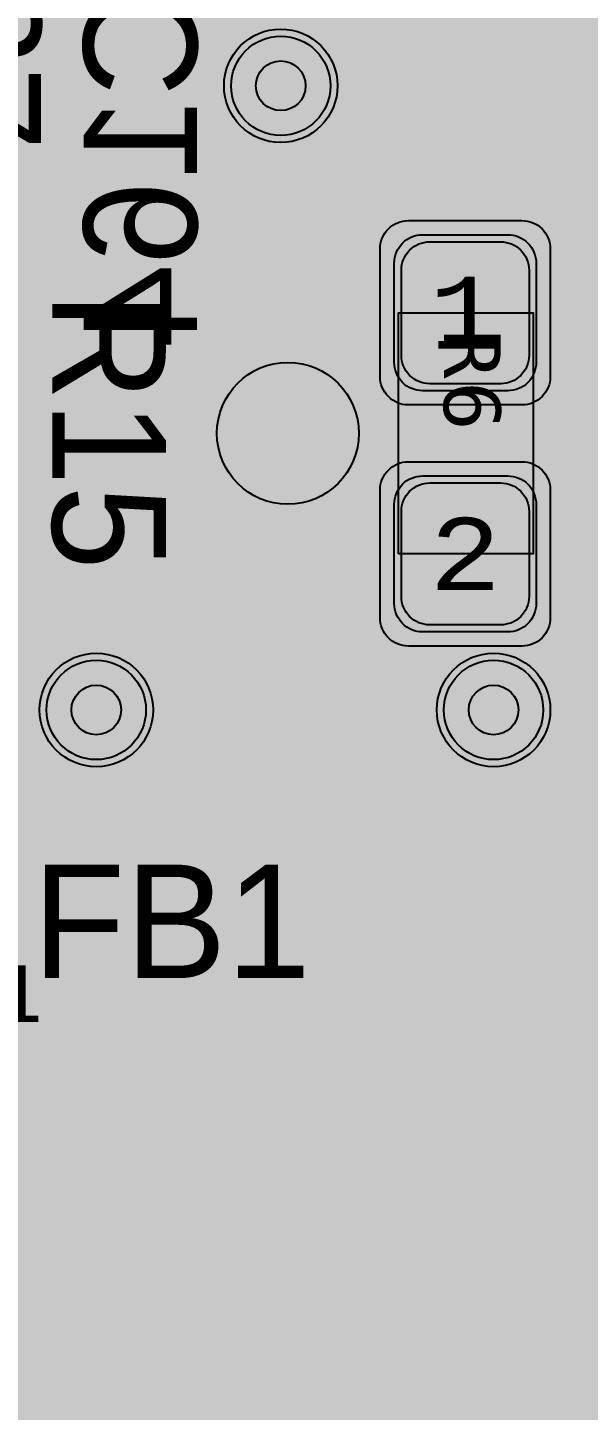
# Model space of a CAD drawing. Extents: x -28 to 199, y -61 to 255.
# Drawn here: x 120.42 to 124.37, y 212.86 to 222.61 of the extents above; entities that cross this region are included whole.
import ezdxf
from ezdxf.enums import TextEntityAlignment as Align

# ---------------------------------------------------------------- set-up
doc = ezdxf.new("R2010")
doc.units = 0
doc.header["$MEASUREMENT"] = 0
for name, color, linetype in [('ASSEMBLY_OUTLINES_TOP', 102, 'CONTINUOUS'), ('ASSEMBLY_PART_NUMBERS_BTM', 191, 'CONTINUOUS'), ('ASSEMBLY_PART_NUMBERS_TOP', 102, 'CONTINUOUS'), ('ASSEMBLY_REF_DES_TOP', 102, 'CONTINUOUS'), ('DRILL_DRAWING', 21, 'CONTINUOUS'), ('GENERATED_SILKSCREEN_BTM', 255, 'CONTINUOUS'), ('GENERATED_SILKSCREEN_TOP', 140, 'CONTINUOUS'), ('MOUNTING_HOLES_LAYER_2', 42, 'CONTINUOUS'), ('MOUNTING_HOLES_LAYER_3', 42, 'CONTINUOUS'), ('MOUNTING_HOLES_LAYER_BOT21', 42, 'CONTINUOUS'), ('MOUNTING_HOLES_LAYER_TOP', 42, 'CONTINUOUS'), ('PART_PADS_SMD_TOP', 150, 'CONTINUOUS'), ('PIN_NUMBERS_BTM', 8, 'CONTINUOUS'), ('PIN_NUMBERS_TOP', 8, 'CONTINUOUS'), ('PLACEMENT_OUTLINES_TOP', 130, 'CONTINUOUS'), ('PLANE_DATA_LAYER_TOP', 150, 'CONTINUOUS'), ('PLANE_SHAPES_LAYER_2', 230, 'CONTINUOUS'), ('PLANE_SHAPES_LAYER_3', 81, 'CONTINUOUS'), ('PLANE_SHAPES_LAYER_TOP', 150, 'CONTINUOUS'), ('SILKSCREEN_OUTLINES_TOP', 150, 'CONTINUOUS'), ('SILKSCREEN_REF_DES_BTM', 211, 'CONTINUOUS'), ('SILKSCREEN_REF_DES_TOP', 150, 'CONTINUOUS'), ('SOLDERMASK_PADS_TOP', 180, 'CONTINUOUS'), ('SOLDERPASTE_PADS_TOP', 180, 'CONTINUOUS'), ('TRACES_LAYER_2', 230, 'CONTINUOUS'), ('TRACES_LAYER_3', 81, 'CONTINUOUS'), ('TRACES_LAYER_BOTTOM', 10, 'CONTINUOUS'), ('TRACES_LAYER_TOP', 150, 'CONTINUOUS'), ('VIA_HOLES_LAYER_2', 30, 'CONTINUOUS'), ('VIA_HOLES_LAYER_3', 30, 'CONTINUOUS'), ('VIA_HOLES_LAYER_BOTTOM', 30, 'CONTINUOUS'), ('VIA_HOLES_LAYER_TOP', 30, 'CONTINUOUS'), ('VIA_PADS_LAYER_2', 230, 'CONTINUOUS'), ('VIA_PADS_LAYER_3', 81, 'CONTINUOUS'), ('VIA_PADS_LAYER_BOTTOM', 10, 'CONTINUOUS'), ('VIA_PADS_LAYER_TOP', 150, 'CONTINUOUS')]:
    doc.layers.add(name, color=color, linetype=linetype)
doc.styles.add('COURIER_NEW', font='COUR.TTF')
doc.styles.add('VERDANA', font='verdana.TTF')
doc.styles.add('VERIBEST_GERBER_0', font='txt')

msp = doc.modelspace()

# ---------------------------------------------------------------- hatches: boundary and pattern name
at = {"layer": 'MOUNTING_HOLES_LAYER_2'}
h = msp.add_hatch(color=256, dxfattribs=at)
edge = h.paths.add_edge_path()
edge.add_arc((122.25, 219.75), 0.5, 0, 360)
at = {"layer": 'MOUNTING_HOLES_LAYER_3'}
h = msp.add_hatch(color=256, dxfattribs=at)
edge = h.paths.add_edge_path()
edge.add_arc((122.25, 219.75), 0.5, 0, 360)
at = {"layer": 'MOUNTING_HOLES_LAYER_BOT21'}
h = msp.add_hatch(color=256, dxfattribs=at)
edge = h.paths.add_edge_path()
edge.add_arc((122.25, 219.75), 0.5, 0, 360)
at = {"layer": 'MOUNTING_HOLES_LAYER_TOP'}
h = msp.add_hatch(color=256, dxfattribs=at)
edge = h.paths.add_edge_path()
edge.add_arc((122.25, 219.75), 0.5, 0, 360)
at = {"layer": 'PLANE_DATA_LAYER_TOP'}
h = msp.add_hatch(color=256, dxfattribs=at)
h.paths.add_polyline_path([(142.5, 212.741748, -0.2613500258174826), (142.463516, 212.676717, 0.059353743273157), (142.370565, 212.603554), (142.085259, 212.318247, 0.1989122151386141), (141.938812, 211.964694), (141.938812, 211.188188, 0.1989122151386141), (142.085259, 210.834635), (142.177682, 210.742212, -0.1989099556852985), (142.2, 210.688331), (142.2, 210.653893, -0.1385740107174842), (142.188731, 210.614013, 0.1385725087961739), (142.1, 210.3, 0.295700821202571), (142.454925, 209.752334, -0.2956984262160577), (142.5, 209.682781), (142.5, 209.5762, -0.414213562373095), (142.4238, 209.5), (142.012507, 209.5, -0.1989133663344686), (141.958625, 209.522318), (135.698189, 215.782754, 0.1989122151386141), (135.344636, 215.929201), (122.5762, 215.929201, -0.414213562373095), (122.5, 216.005401), (122.5, 217.1738, -0.414213562373095), (122.5762, 217.25), (123.444814, 217.25, -0.097046089290353), (123.473571, 217.244366, 0.1959346537837349), (123.926429, 217.244366, -0.0970460892903059), (123.955186, 217.25), (125.744814, 217.25, -0.0970460892903059), (125.773571, 217.244366, 0.1959346537837349), (126.226429, 217.244366, -0.0970460892903059), (126.255186, 217.25), (131.499992, 217.25, 0.414213562373095), (131.5, 217.250008), (131.5, 226.4238, -0.414213562373095), (131.5762, 226.5), (132.6738, 226.5, -0.414213562373095), (132.75, 226.4238), (132.75, 222.000008, 0.414213562373095), (132.750008, 222), (135.499992, 222, 0.414213562373095), (135.5, 222.000008), (135.5, 223.447913, -0.7613480370801184), (135.641609, 223.487003, 0.7613574031703987), (137.5, 223.999999), (137.5, 224.000001, 0.7613574031703987), (135.641609, 224.512997, -0.7613480370801184), (135.5, 224.552087), (135.5, 226.4238, -0.414213562373095), (135.5762, 226.5), (142.4238, 226.5, -0.414213562373095), (142.5, 226.4238)], flags=0)
h.paths.add_polyline_path([(133.75, 220, -0.9999999999999999), (135.75, 220, -0.9999999999999999)], flags=0)
h.paths.add_polyline_path([(137, 220, -0.9999999999999999), (139, 220, -0.9999999999999999)], flags=0)
h.paths.add_polyline_path([(138.04, 224, -0.9999999999999999), (140.04, 224, -0.9999999999999999)], flags=0)
h.paths.add_polyline_path([(140.25, 220, -0.9999999999999999), (142.25, 220, -0.9999999999999999)], flags=0)
h = msp.add_hatch(color=256, dxfattribs=at)
h.paths.add_polyline_path([(147.65, 177.0762, -0.414213562373095), (147.5738, 177), (143.2512, 177, -0.414213562373095), (143.175, 177.0762), (143.175, 178.571235, -0.5294083863815822), (143.279237, 178.64209, 1.471138520354227), (143.279237, 179.75791, -0.5294083863815822), (143.175, 179.828765), (143.175, 194.621736, 0.1989122151386246), (143.028553, 194.975289), (140.900289, 197.103553, 0.1856496253805617), (140.572304, 197.249346, -0.3993098717828043), (140.5, 197.325446), (140.5, 198.249992, 0.414213562373095), (140.499992, 198.25), (137.250008, 198.25, 0.414213562373095), (137.25, 198.249992), (137.25, 170.5762, -0.414213562373095), (137.1738, 170.5), (136.802165, 170.5, -0.1989133663345374), (136.748283, 170.522318), (136.505979, 170.764623, 0.0047517287096486), (136.499196, 170.771279, -0.4943812340340443), (136.512957, 170.891585, 0.2639266531085417), (137, 171.749999), (137, 171.75, 1.4984641366970854), (135.294516, 171.041274, -0.1995057053332902), (135.316958, 170.987269, -0.414213562373095), (135.240758, 170.911069), (134.535951, 170.911069, -0.414213562373095), (134.459751, 170.987269), (134.459751, 170.987273, -0.0097535211032776), (134.459809, 170.990246, 0.0097597985113486), (134.46, 171.000003), (134.46, 172.5, 0.414213562373095), (134.21, 172.75), (132.71, 172.75, 0.414213562373095), (132.46, 172.5), (132.46, 171.000003, 0.0097597985113486), (132.460191, 170.990246, -0.0097535211032776), (132.460249, 170.987273), (132.460249, 170.987269, -0.414213562373095), (132.384049, 170.911069), (131.5762, 170.911069, -0.414213562373095), (131.5, 170.987269), (131.5, 208.749992, 0.414213562373095), (131.499992, 208.75), (122.5762, 208.75, -0.414213562373095), (122.5, 208.8262), (122.5, 214.853001, -0.414213562373095), (122.5762, 214.929201), (135.105966, 214.929201, -0.1989133663345372), (135.159848, 214.906883), (141.420284, 208.646447, 0.1989122151385994), (141.773837, 208.5), (142.4238, 208.5, -0.414213562373095), (142.5, 208.4238), (142.5, 204.000008, 0.414213562373095), (142.500008, 204), (143.3238, 204, -0.414213562373095), (143.4, 203.9238), (143.4, 199.518759, 0.1989122151386036), (143.546447, 199.165206), (147.627682, 195.083971, -0.198909955685367), (147.65, 195.03009)], flags=0)
h.paths.add_polyline_path([(134.21, 177, 0.414213562373095), (134.46, 177.25), (134.46, 178.75, 0.414213562373095), (134.21, 179), (132.71, 179, 0.414213562373095), (132.46, 178.75), (132.46, 177.25, 0.414213562373095), (132.71, 177)], flags=0)
h.paths.add_polyline_path([(134.21, 183.25, 0.414213562373095), (134.46, 183.5), (134.46, 185, 0.414213562373095), (134.21, 185.25), (132.71, 185.25, 0.414213562373095), (132.46, 185), (132.46, 183.5, 0.414213562373095), (132.71, 183.25)], flags=0)
h.paths.add_polyline_path([(132.46, 190.5, -0.9999999999999999), (134.46, 190.5, -0.9999999999999999)], flags=0)
h.paths.add_polyline_path([(132.46, 196.75, -0.9999999999999999), (134.46, 196.75, -0.9999999999999999)], flags=0)
h.paths.add_polyline_path([(135, 178, -0.9999999999999999), (137, 178, -0.9999999999999999)], flags=0)
h.paths.add_polyline_path([(135, 184.25, -0.9999999999999999), (137, 184.25, -0.9999999999999999)], flags=0)
h.paths.add_polyline_path([(135, 190.5, -0.9999999999999999), (137, 190.5, -0.9999999999999999)], flags=0)
h.paths.add_polyline_path([(135, 196.75, -0.9999999999999999), (137, 196.75, -0.9999999999999999)], flags=0)
h.paths.add_polyline_path([(145.6, 187.2, -0.9999999999999999), (146.79999999999998, 187.2, -0.9999999999999999)], flags=0)
at = {"layer": 'PLANE_SHAPES_LAYER_2'}
h = msp.add_hatch(color=256, dxfattribs=at)
h.paths.add_polyline_path([(169.5, 129.25), (149.5, 129.25), (142.25, 122), (142.25, 90.5), (147.5, 90.5), (147.5, 80), (154, 80), (154, 69.25), (131.75, 69.25), (131.75, 73.25), (121.25, 73.25), (121.25, 81), (110.5, 81), (110.5, 125.75), (106.5, 125.75), (106.5, 128.75), (93.5, 128.75), (93.5, 120.25), (91.75, 120.25), (91.75, 121.5), (80, 121.5), (80, 118.25), (73.25, 118.25), (73.25, 124.5), (67.5, 124.5), (67.5, 128), (57.75, 128), (57.75, 120.25), (55.25, 120.25), (55.25, 121.5), (47.5, 121.5), (47.5, 119), (35, 119), (35, 134.75), (32.75, 134.75), (32.75, 159.75), (29.25, 159.75), (29.25, 175.25), (22.5, 175.25), (22.5, 195.25), (17.25, 195.25), (17.25, 198), (22.5, 198), (22.5, 216.5), (40.25, 216.5), (40.25, 235.5), (54.5, 235.5), (54.5, 254), (87.25, 254), (87.25, 236.25), (86.25, 236.25), (86.25, 228.75), (81, 228.75), (81, 218.75), (95.25, 218.75), (95.25, 194.5), (87, 194.5), (87, 172), (131.1, 172), (131.1, 208.75), (115.5, 208.75), (115.5, 213.75), (106.75, 213.75), (106.75, 218.75), (110.25, 222.25), (110.25, 226.25), (142.5, 226.25), (142.5, 221.5), (160.5, 221.5), (160.5, 240.75), (169.5, 240.75)])
h.paths.add_polyline_path([(35.5, 149.5), (41.75, 149.5), (41.75, 152), (39.25, 152), (39.25, 154), (37.75, 154), (37.75, 152), (35.5, 152)], flags=16)
h.paths.add_polyline_path([(37.5, 125.75), (37.5, 128.75), (42.75, 128.75), (42.75, 125.75)], flags=16)
h.paths.add_polyline_path([(52, 127.75), (52, 130.75), (54.25, 130.75), (54.25, 127.75)], flags=16)
h.paths.add_polyline_path([(50.75, 219.5), (50.75, 226.5), (71.75, 226.5), (71.75, 219.5)], flags=16)
h.paths.add_polyline_path([(66.5, 150.75), (66.5, 177.5), (72.25, 177.5), (72.25, 150.75)], flags=16)
h.paths.add_polyline_path([(47.25, 185.25), (73, 185.25), (73, 188.25), (70.25, 188.25), (70.25, 191), (47.25, 191)], flags=16)
h.paths.add_polyline_path([(84.5, 208), (84.5, 212.75), (85, 212.75), (85, 208)], flags=16)
h.paths.add_polyline_path([(61.5, 137.25), (87.75, 137.25), (87.75, 140.5), (84.75, 140.5), (84.75, 143), (61.5, 143)], flags=16)
h.paths.add_polyline_path([(88.75, 127), (88.75, 130), (91, 130), (91, 127)], flags=16)
h.paths.add_polyline_path([(85.5, 130.25), (85.5, 132.5), (91, 132.5), (91, 130.25)], flags=16)
h.paths.add_polyline_path([(108.75, 142.25), (135.75, 142.25), (135.75, 145.75), (132.25, 145.75), (132.25, 149), (108.75, 149)], flags=16)
h.paths.add_polyline_path([(114.25, 126.75), (140.75, 126.75), (140.75, 129.75), (137.25, 129.75), (137.25, 133), (114.25, 133)], flags=16)
h.paths.add_polyline_path([(155.25, 180.25), (166.25, 180.25), (166.25, 186.25), (152.25, 186.25), (152.25, 183), (155.25, 183)], flags=16)
at = {"layer": 'PLANE_SHAPES_LAYER_3'}
h = msp.add_hatch(color=256, dxfattribs=at)
h.paths.add_polyline_path([(169.5, 129.25), (149.5, 129.25), (142.25, 122), (142.25, 90.5), (147.5, 90.5), (147.5, 80), (154, 80), (154, 69.25), (131.75, 69.25), (131.75, 73.25), (121.25, 73.25), (121.25, 81), (110.5, 81), (110.5, 125.75), (106.5, 125.75), (106.5, 128.75), (93.5, 128.75), (93.5, 120.25), (91.75, 120.25), (91.75, 121.5), (80, 121.5), (80, 118.25), (73.25, 118.25), (73.25, 124.5), (67.5, 124.5), (67.5, 127.75), (58.25, 127.75), (58.25, 130.25), (88.75, 130.25), (88.75, 127), (91, 127), (91, 132.5), (55, 132.5), (55, 131.25), (52, 131.25), (52, 127.75), (55, 127.75), (55, 127.25), (57.75, 127.25), (57.75, 120.25), (55.25, 120.25), (55.25, 121.5), (47.5, 121.5), (47.5, 119), (35, 119), (35, 134.75), (32.75, 134.75), (32.75, 159.75), (29.25, 159.75), (29.25, 175.25), (22.5, 175.25), (22.5, 195.25), (17.25, 195.25), (17.25, 198), (22.5, 198), (22.5, 216.5), (40.25, 216.5), (40.25, 235.5), (54.5, 235.5), (54.5, 254), (87.25, 254), (87.25, 236.25), (86.25, 236.25), (86.25, 228.75), (81, 228.75), (81, 218.75), (95.25, 218.75), (95.25, 194.5), (87, 194.5), (87, 172), (131.1, 172), (131.1, 208.75), (115.5, 208.75), (115.5, 213.75), (106.75, 213.75), (106.75, 218.75), (110.25, 222.25), (110.25, 226.25), (142.5, 226.25), (142.5, 221.5), (160.5, 221.5), (160.5, 240.75), (169.5, 240.75)])
h.paths.add_polyline_path([(35.5, 149.5), (41.75, 149.5), (41.75, 152), (39.25, 152), (39.25, 154), (37.75, 154), (37.75, 152), (35.5, 152)], flags=16)
h.paths.add_polyline_path([(37.5, 125.75), (37.5, 128.75), (42.75, 128.75), (42.75, 125.75)], flags=16)
h.paths.add_polyline_path([(50.75, 219.5), (50.75, 226.5), (71.75, 226.5), (71.75, 219.5)], flags=16)
h.paths.add_polyline_path([(66.5, 150.75), (66.5, 177.5), (72.25, 177.5), (72.25, 150.75)], flags=16)
h.paths.add_polyline_path([(47.25, 185.25), (73, 185.25), (73, 188.25), (70.25, 188.25), (70.25, 191), (47.25, 191)], flags=16)
h.paths.add_polyline_path([(84.5, 208), (84.5, 212.75), (85, 212.75), (85, 208)], flags=16)
h.paths.add_polyline_path([(61.5, 137.25), (87.75, 137.25), (87.75, 140.5), (84.75, 140.5), (84.75, 143), (61.5, 143)], flags=16)
h.paths.add_polyline_path([(108.75, 142.25), (135.75, 142.25), (135.75, 145.75), (132.25, 145.75), (132.25, 149), (108.75, 149)], flags=16)
h.paths.add_polyline_path([(114.25, 126.75), (140.75, 126.75), (140.75, 129.75), (137.25, 129.75), (137.25, 133), (114.25, 133)], flags=16)
h.paths.add_polyline_path([(155.25, 180.25), (166.25, 180.25), (166.25, 186.25), (152.25, 186.25), (152.25, 183), (155.25, 183)], flags=16)
at = {"layer": 'VIA_HOLES_LAYER_2'}
h = msp.add_hatch(color=256, dxfattribs=at)
edge = h.paths.add_edge_path()
edge.add_arc((122.2, 222.2), 0.175, 0, 360)
h = msp.add_hatch(color=256, dxfattribs=at)
edge = h.paths.add_edge_path()
edge.add_arc((120.9, 217.8), 0.175, 0, 360)
h = msp.add_hatch(color=256, dxfattribs=at)
edge = h.paths.add_edge_path()
edge.add_arc((123.7, 217.8), 0.175, 0, 360)
at = {"layer": 'VIA_HOLES_LAYER_3'}
h = msp.add_hatch(color=256, dxfattribs=at)
edge = h.paths.add_edge_path()
edge.add_arc((122.2, 222.2), 0.175, 0, 360)
h = msp.add_hatch(color=256, dxfattribs=at)
edge = h.paths.add_edge_path()
edge.add_arc((120.9, 217.8), 0.175, 0, 360)
h = msp.add_hatch(color=256, dxfattribs=at)
edge = h.paths.add_edge_path()
edge.add_arc((123.7, 217.8), 0.175, 0, 360)
at = {"layer": 'VIA_HOLES_LAYER_BOTTOM'}
h = msp.add_hatch(color=256, dxfattribs=at)
edge = h.paths.add_edge_path()
edge.add_arc((122.2, 222.2), 0.175, 0, 360)
h = msp.add_hatch(color=256, dxfattribs=at)
edge = h.paths.add_edge_path()
edge.add_arc((120.9, 217.8), 0.175, 0, 360)
h = msp.add_hatch(color=256, dxfattribs=at)
edge = h.paths.add_edge_path()
edge.add_arc((123.7, 217.8), 0.175, 0, 360)
at = {"layer": 'VIA_HOLES_LAYER_TOP'}
h = msp.add_hatch(color=256, dxfattribs=at)
edge = h.paths.add_edge_path()
edge.add_arc((122.2, 222.2), 0.175, 0, 360)
h = msp.add_hatch(color=256, dxfattribs=at)
edge = h.paths.add_edge_path()
edge.add_arc((120.9, 217.8), 0.175, 0, 360)
h = msp.add_hatch(color=256, dxfattribs=at)
edge = h.paths.add_edge_path()
edge.add_arc((123.7, 217.8), 0.175, 0, 360)

# ---------------------------------------------------------------- linework, layer by layer
at = {"layer": 'ASSEMBLY_OUTLINES_TOP'}
msp.add_lwpolyline([(123.03, 218.9), (123.03, 220.6), (123.98, 220.6), (123.98, 218.9)], close=True, dxfattribs=at)
at = {"layer": 'GENERATED_SILKSCREEN_BTM', "const_width": 0.15}
for points in [[(120.9196, 222.7844), (120.81, 222.65), (120.8092, 222.6476), (120.8084, 222.6452), (120.8076, 222.6444), (120.8068, 222.6412), (120.8068, 222.3716), (120.8076, 222.3676), (120.8084, 222.366), (120.8092, 222.3636), (120.81, 222.3612), (120.9196, 222.226), (120.9236, 222.2228), (120.93, 222.2212), (120.934, 222.222), (120.9388, 222.2236), (120.942, 222.226), (120.9452, 222.23), (120.9476, 222.234), (120.9484, 222.238), (120.9484, 222.242), (120.946, 222.2452), (120.8396, 222.3772), (120.8396, 222.6356), (120.9404, 222.7588)], [(121.4732, 222.7588), (121.574, 222.6356), (121.574, 222.3772), (121.4676, 222.2452), (121.466, 222.242), (121.4652, 222.238), (121.466, 222.234), (121.4684, 222.23), (121.4716, 222.226), (121.4756, 222.2236), (121.4796, 222.222), (121.4852, 222.2212), (121.49, 222.2228), (121.494, 222.226), (121.6036, 222.3612), (121.6052, 222.3644), (121.606, 222.3652), (121.606, 222.3676), (121.6068, 222.3684), (121.6068, 222.3692), (121.6068, 222.3716), (121.6068, 222.6412), (121.606, 222.6444), (121.6052, 222.6476), (121.6036, 222.65)], [(121.6036, 222.65), (121.494, 222.7844)], [(121.574, 221.922), (121.5756, 221.9284), (121.5788, 221.9316), (121.5844, 221.934), (121.5908, 221.9348), (121.5964, 221.934), (121.602, 221.9316), (121.606, 221.9284), (121.6068, 221.922), (121.6068, 221.61), (121.606, 221.6044), (121.602, 221.5996), (121.5964, 221.5972), (121.5908, 221.5964), (121.5844, 221.5972), (121.5788, 221.5996), (121.5756, 221.6044), (121.574, 221.61), (121.574, 221.7508), (120.8228, 221.7508), (120.8172, 221.7516), (120.8132, 221.754), (120.8108, 221.758), (120.81, 221.7636), (120.8092, 221.7676), (120.8092, 221.7716), (120.8108, 221.7748), (120.814, 221.778), (121.0332, 221.934), (121.0388, 221.9364), (121.0444, 221.9364), (121.0492, 221.934), (121.0532, 221.93), (121.0564, 221.9252), (121.058, 221.9196), (121.058, 221.9164), (121.0564, 221.914), (121.0548, 221.9116), (121.0524, 221.91), (120.8732, 221.782), (121.574, 221.782), (121.574, 221.922)], [(120.81, 220.878), (120.9196, 220.7436), (120.9236, 220.7396), (120.93, 220.7388), (120.934, 220.7396), (120.9388, 220.7412), (120.942, 220.7436), (120.9452, 220.7476), (120.9476, 220.7516), (120.9484, 220.7556), (120.9484, 220.7596), (120.946, 220.7628), (120.8396, 220.894), (120.8396, 221.1532), (120.9404, 221.2764), (121.2276, 221.2764), (121.1388, 221.1676), (121.138, 221.1644), (121.1372, 221.1628), (121.1372, 221.162), (121.1364, 221.162), (121.1356, 221.158), (121.1356, 220.8884), (121.1364, 220.8852), (121.1372, 220.8844), (121.1372, 220.8836), (121.138, 220.8812), (121.1388, 220.878), (121.2476, 220.7436), (121.25, 220.7428), (121.2508, 220.7412), (121.2516, 220.7404), (121.2532, 220.7404), (121.2588, 220.7388), (121.2612, 220.738), (121.4812, 220.738), (121.4852, 220.7388), (121.4884, 220.7404), (121.4916, 220.7412), (121.494, 220.7436), (121.6036, 220.878), (121.6052, 220.882), (121.606, 220.8828), (121.606, 220.8844), (121.6068, 220.886), (121.6068, 220.8868), (121.6068, 220.8884), (121.6068, 221.158), (121.606, 221.1612), (121.6052, 221.1644), (121.6036, 221.1676), (121.494, 221.302), (121.4924, 221.3036), (121.4916, 221.3052), (121.4892, 221.3068), (121.4836, 221.3084), (121.4812, 221.3092), (120.9324, 221.3092), (120.9284, 221.3084), (120.9252, 221.3068), (120.9236, 221.3052), (120.922, 221.3036), (120.9196, 221.302), (120.81, 221.1676), (120.8092, 221.1644), (120.8084, 221.162), (120.8076, 221.1612), (120.8068, 221.158), (120.8068, 220.8884), (120.8076, 220.8852), (120.8076, 220.8844), (120.8084, 220.8836), (120.8092, 220.8812), (120.81, 220.878)], [(121.2692, 221.2764), (121.4732, 221.2764), (121.574, 221.1532), (121.574, 220.8948), (121.4732, 220.77), (121.2692, 220.77), (121.1676, 220.8948), (121.1676, 221.1532), (121.2692, 221.2764)], [(121.5908, 220.0676), (121.5972, 220.0668), (121.6012, 220.0628), (121.6036, 220.0572), (121.6044, 220.0516), (121.6036, 220.046), (121.6012, 220.0412), (121.5972, 220.0372), (121.5908, 220.0356), (121.3484, 220.0356), (121.3484, 219.998), (121.3468, 219.9924), (121.3436, 219.9876), (121.338, 219.9852), (121.3324, 219.9844), (121.326, 219.9852), (121.3204, 219.9876), (121.3164, 219.9924), (121.3156, 219.998), (121.3156, 220.0356), (120.8452, 220.0356), (120.8412, 220.0364), (120.838, 220.038), (120.8348, 220.042), (120.8324, 220.046), (120.8308, 220.0508), (120.83, 220.0556), (120.8308, 220.0596), (120.834, 220.0636), (121.3196, 220.5492), (121.3244, 220.5524), (121.3292, 220.554), (121.334, 220.5532), (121.3396, 220.55), (121.3436, 220.5484), (121.346, 220.5452), (121.3476, 220.542), (121.3484, 220.538), (121.3484, 220.0676), (121.5908, 220.0676)], [(121.3156, 220.498), (120.886, 220.0676), (121.3156, 220.0676), (121.3156, 220.498)]]:
    msp.add_lwpolyline(points, dxfattribs=at)
at = {"layer": 'GENERATED_SILKSCREEN_TOP', "const_width": 0.15}
for points in [[(120.2308, 222.1408), (120.3796, 222.1408), (120.4804, 222.2656), (120.4804, 222.524), (120.374, 222.6544), (120.3724, 222.66), (120.3732, 222.6656), (120.3756, 222.6704), (120.3804, 222.6744), (120.386, 222.6776), (120.3916, 222.6784), (120.394, 222.6784), (120.3964, 222.6776), (120.4004, 222.6736), (120.51, 222.5384), (120.5108, 222.536), (120.5116, 222.5336), (120.5124, 222.5328), (120.5132, 222.5296), (120.5132, 222.26), (120.5124, 222.256), (120.5116, 222.2544), (120.5108, 222.252), (120.51, 222.2496), (120.4004, 222.1144), (120.3972, 222.112), (120.3932, 222.1112), (120.3908, 222.1096), (120.3876, 222.1088), (120.2228, 222.1088)], [(119.722, 221.7864), (120.4892, 221.3552), (120.4932, 221.3536), (120.4964, 221.3536), (120.4996, 221.3536), (120.5028, 221.3552), (120.5076, 221.3576), (120.5108, 221.3608), (120.5124, 221.3648), (120.5132, 221.3688), (120.5132, 221.9088), (120.5116, 221.9144), (120.5076, 221.9184), (120.5028, 221.9216), (120.4964, 221.9224), (120.4908, 221.9216), (120.4852, 221.9184), (120.4812, 221.9144), (120.4804, 221.9088), (120.4804, 221.396), (119.7372, 221.8136)], [(121.0892, 220.0756), (121.0908, 220.0732), (121.0948, 220.0724), (121.0988, 220.07), (121.1028, 220.07), (121.2676, 220.07), (121.2716, 220.07), (121.274, 220.0724), (121.2764, 220.0724), (121.2772, 220.0732), (121.278, 220.074), (121.2804, 220.0756), (121.39, 220.2116), (121.3916, 220.2156), (121.3924, 220.218), (121.3932, 220.222), (121.3932, 220.6252), (121.3916, 220.6324), (121.3876, 220.6364), (121.3836, 220.6412), (121.3772, 220.6428), (120.6092, 220.6428), (120.6028, 220.6412), (120.5988, 220.6372), (120.5964, 220.6324), (120.5956, 220.6268), (120.5964, 220.6204), (120.5988, 220.6148), (120.6028, 220.6108), (120.6092, 220.6092), (120.9772, 220.6092), (120.9772, 220.2332), (120.6044, 220.102), (120.5988, 220.0988), (120.5956, 220.0932), (120.5948, 220.0868), (120.5964, 220.082), (120.5996, 220.0772), (120.6036, 220.0732), (120.6084, 220.0708), (120.6148, 220.0724), (120.9876, 220.2036), (121.0892, 220.0756)], [(121.3604, 220.6092), (121.3604, 220.226), (121.2596, 220.102), (121.1108, 220.102), (121.0092, 220.226), (121.0092, 220.6092), (121.3604, 220.6092)], [(120.626, 219.7708), (120.6252, 219.7772), (120.6212, 219.7804), (120.6156, 219.7828), (120.6092, 219.7836), (120.6036, 219.7828), (120.598, 219.7804), (120.594, 219.7772), (120.5932, 219.7708), (120.5932, 219.4588), (120.594, 219.4532), (120.598, 219.4484), (120.6036, 219.446), (120.6092, 219.4452), (120.6156, 219.446), (120.6212, 219.4484), (120.6252, 219.4532), (120.626, 219.4588), (120.626, 219.5996), (121.3772, 219.5996), (121.3828, 219.6004), (121.3868, 219.6028), (121.3892, 219.6068), (121.39, 219.6124), (121.3908, 219.6164), (121.3908, 219.6204), (121.3892, 219.6236), (121.386, 219.6268), (121.1668, 219.7828), (121.1612, 219.7852), (121.1564, 219.7852), (121.1508, 219.7828), (121.1468, 219.7788), (121.1436, 219.774), (121.142, 219.7684), (121.1436, 219.7628), (121.1476, 219.7588), (121.3268, 219.6308), (120.626, 219.6308), (120.626, 219.7708)], [(121.118, 219.0076), (121.1172, 219.0108), (121.1164, 219.0132), (121.1148, 219.0164), (121.0268, 219.1252), (121.3604, 219.1252), (121.3604, 218.6028), (121.362, 218.5972), (121.3652, 218.5924), (121.3708, 218.59), (121.3764, 218.5892), (121.3828, 218.59), (121.3884, 218.5924), (121.3916, 218.5972), (121.3932, 218.6028), (121.3932, 219.1428), (121.3916, 219.1484), (121.3876, 219.1524), (121.3836, 219.1572), (121.3772, 219.1588), (120.9924, 219.1588), (120.9868, 219.158), (120.9828, 219.1556), (120.9804, 219.1524), (120.9788, 219.1468), (120.9772, 219.1428), (120.9764, 219.1396), (120.9772, 219.1356), (120.9796, 219.1324), (121.086, 219.002), (121.086, 218.7436), (120.9844, 218.6188), (120.7268, 218.6188), (120.6268, 218.7436), (120.6268, 219.002), (120.7324, 219.1324), (120.7348, 219.138), (120.7348, 219.1428), (120.7316, 219.1476), (120.7276, 219.1524), (120.722, 219.1556), (120.7164, 219.1564), (120.7132, 219.1564), (120.7108, 219.1556), (120.7068, 219.1516), (120.5964, 219.0164), (120.5948, 219.014), (120.5948, 219.0108), (120.5932, 219.0076), (120.5932, 218.738), (120.5932, 218.7356), (120.594, 218.7348), (120.594, 218.734), (120.5948, 218.7324), (120.5948, 218.7308), (120.5964, 218.7276), (120.7068, 218.5924), (120.7092, 218.59), (120.7108, 218.5892), (120.7156, 218.5876), (120.7188, 218.5868), (120.9924, 218.5868), (120.9964, 218.5876), (121.0004, 218.5892), (121.002, 218.5892), (121.0028, 218.59), (121.0044, 218.5916), (121.006, 218.5924), (121.1148, 218.7276), (121.1164, 218.7316), (121.1172, 218.734), (121.118, 218.738), (121.118, 219.0076)], [(122.1852, 215.9292), (122.1788, 215.9276), (122.1756, 215.9244), (122.1732, 215.9188), (122.1724, 215.9124), (122.1732, 215.9068), (122.1756, 215.9012), (122.1788, 215.8972), (122.1852, 215.8964), (122.4972, 215.8964), (122.5028, 215.8972), (122.5076, 215.9012), (122.51, 215.9068), (122.5108, 215.9124), (122.51, 215.9188), (122.5076, 215.9244), (122.5028, 215.9276), (122.4972, 215.9292), (122.3564, 215.9292), (122.3564, 216.6804), (122.3556, 216.686), (122.3532, 216.69), (122.3492, 216.6924), (122.3436, 216.6932), (122.3396, 216.694), (122.3356, 216.694), (122.3324, 216.6924), (122.3292, 216.6892), (122.1732, 216.47), (122.1708, 216.4644), (122.1708, 216.4588), (122.1732, 216.454), (122.1772, 216.45), (122.182, 216.4468), (122.1876, 216.4452), (122.1908, 216.4452), (122.1932, 216.446), (122.1972, 216.4508), (122.3252, 216.63), (122.3252, 215.9292), (122.1852, 215.9292)], [(121.1132, 216.6636), (121.1188, 216.6652), (121.1236, 216.6684), (121.126, 216.674), (121.1268, 216.6796), (121.126, 216.686), (121.1236, 216.6908), (121.1188, 216.6948), (121.1132, 216.6964), (120.5732, 216.6964), (120.5676, 216.6948), (120.5628, 216.6908), (120.5588, 216.686), (120.5572, 216.6804), (120.5572, 215.9124), (120.5588, 215.9068), (120.5628, 215.902), (120.5676, 215.8996), (120.5732, 215.8988), (120.5796, 215.8996), (120.5852, 215.902), (120.5892, 215.9068), (120.5908, 215.9124), (120.5908, 216.3164), (120.9532, 216.3164), (120.9588, 216.3172), (120.9636, 216.3212), (120.966, 216.3268), (120.9668, 216.3324), (120.966, 216.338), (120.9636, 216.3436), (120.9588, 216.3476), (120.9532, 216.3492), (120.5908, 216.3492), (120.5908, 216.6636), (121.1132, 216.6636)], [(121.8588, 216.5764), (121.7556, 216.6908), (121.75, 216.6948), (121.7444, 216.6964), (121.3292, 216.6964), (121.3236, 216.6948), (121.3188, 216.6908), (121.3148, 216.686), (121.3132, 216.6804), (121.3132, 216.3308), (121.3132, 216.3284), (121.3132, 216.326), (121.3132, 215.9124), (121.3148, 215.9068), (121.3188, 215.9012), (121.3236, 215.8972), (121.3292, 215.8964), (121.7492, 215.8964), (121.8804, 216.0108), (121.8836, 216.0156), (121.8852, 216.022), (121.8852, 216.1932), (121.7676, 216.326), (121.8516, 216.3932), (121.854, 216.3964), (121.8564, 216.4004), (121.858, 216.4044), (121.8588, 216.4068), (121.8588, 216.5764)], [(121.3468, 216.6636), (121.7364, 216.6636), (121.826, 216.5636), (121.826, 216.4156), (121.7372, 216.3444), (121.3468, 216.3444), (121.3468, 216.6636)], [(121.3468, 216.3116), (121.7356, 216.3116), (121.8532, 216.1796), (121.8532, 216.0292), (121.7372, 215.9292), (121.3468, 215.9292), (121.3468, 216.3116)]]:
    msp.add_lwpolyline(points, dxfattribs=at)
for points in [[(123.030005, 219.466164, 1.1642e-05), (123.029995, 219.466156), (123.029995, 220.033844, 1.1642e-05), (123.030005, 220.033836), (123.030005, 219.466164)], [(123.980005, 219.457902, 1.22306e-05), (123.979995, 219.457911), (123.979995, 220.042089, 1.22306e-05), (123.980005, 220.042098), (123.980005, 219.457902)]]:
    msp.add_lwpolyline(points, format="xyb", dxfattribs=at)
at = {"layer": 'MOUNTING_HOLES_LAYER_2'}
msp.add_circle((122.25, 219.75), 0.5, dxfattribs=at)
at = {"layer": 'MOUNTING_HOLES_LAYER_3'}
msp.add_circle((122.25, 219.75), 0.5, dxfattribs=at)
at = {"layer": 'MOUNTING_HOLES_LAYER_BOT21'}
msp.add_circle((122.25, 219.75), 0.5, dxfattribs=at)
at = {"layer": 'MOUNTING_HOLES_LAYER_TOP'}
msp.add_circle((122.25, 219.75), 0.5, dxfattribs=at)
at = {"layer": 'PART_PADS_SMD_TOP'}
for points in [[(123.8, 221.15, -0.4142135624), (124, 220.95), (124, 220.25, -0.4142135624), (123.8, 220.05), (123.2, 220.05, -0.4142135624), (123, 220.25), (123, 220.95, -0.4142135624), (123.2, 221.15)], [(123.8, 219.45, -0.4142135624), (124, 219.25), (124, 218.55, -0.4142135624), (123.8, 218.35), (123.2, 218.35, -0.4142135624), (123, 218.55), (123, 219.25, -0.4142135624), (123.2, 219.45)]]:
    msp.add_lwpolyline(points, format="xyb", close=True, dxfattribs=at)
at = {"layer": 'PLACEMENT_OUTLINES_TOP'}
msp.add_lwpolyline([(123.03, 218.9), (123.03, 220.6), (123.98, 220.6), (123.98, 218.9)], close=True, dxfattribs=at)
at = {"layer": 'PLANE_SHAPES_LAYER_TOP'}
msp.add_solid([(122.5, 208.75), (131.5, 208.75), (122.5, 217.25), (131.5, 217.25)], dxfattribs=at)
at = {"layer": 'SILKSCREEN_OUTLINES_TOP'}
msp.add_lwpolyline([(123.03, 218.9), (123.03, 220.6), (123.98, 220.6), (123.98, 218.9)], close=True, dxfattribs=at)
at = {"layer": 'SOLDERMASK_PADS_TOP'}
for points in [[(123.9, 221.25, -0.4142135624), (124.1, 221.05), (124.1, 220.15, -0.4142135624), (123.9, 219.95), (123.1, 219.95, -0.4142135624), (122.9, 220.15), (122.9, 221.05, -0.4142135624), (123.1, 221.25)], [(123.9, 219.55, -0.4142135624), (124.1, 219.35), (124.1, 218.45, -0.4142135624), (123.9, 218.25), (123.1, 218.25, -0.4142135624), (122.9, 218.45), (122.9, 219.35, -0.4142135624), (123.1, 219.55)]]:
    msp.add_lwpolyline(points, format="xyb", close=True, dxfattribs=at)
at = {"layer": 'SOLDERPASTE_PADS_TOP'}
for points in [[(123.75, 221.1, -0.4142135624), (123.95, 220.9), (123.95, 220.3, -0.4142135624), (123.75, 220.1), (123.25, 220.1, -0.4142135624), (123.05, 220.3), (123.05, 220.9, -0.4142135624), (123.25, 221.1)], [(123.75, 219.4, -0.4142135624), (123.95, 219.2), (123.95, 218.6, -0.4142135624), (123.75, 218.4), (123.25, 218.4, -0.4142135624), (123.05, 218.6), (123.05, 219.2, -0.4142135624), (123.25, 219.4)]]:
    msp.add_lwpolyline(points, format="xyb", close=True, dxfattribs=at)
at = {"layer": 'TRACES_LAYER_2', "const_width": 0.254}
for points in [[(151.3, 167.6), (151.3, 168.971234), (150.906672, 169.364562), (150.906672, 192.199555), (141.616204, 201.490023), (141.616204, 211.112144), (139.706503, 213.021845), (126.749389, 213.021845), (122.451732, 217.319502), (122.451732, 217.777034), (121.247766, 218.981), (109.381, 218.981), (108.2, 217.8)], [(109.2, 217.8), (109.977, 218.577), (121.080423, 218.577), (122.015, 217.642423), (122.015, 217.184891), (126.582046, 212.617845), (139.53916, 212.617845), (141.212204, 210.944801), (141.212204, 201.32268), (150.502672, 192.032212), (150.502672, 167.439905), (150.821288, 167.121289), (150.821288, 166.978712), (151.3, 166.5)], [(131.5, 143.1), (133.662398, 143.1), (146.003, 155.440602), (146.003, 158.889459), (146.920585, 159.807044), (146.920585, 192.186241), (138.788204, 200.318622), (138.788204, 209.940743), (138.551547, 210.1774), (125.594433, 210.1774), (120.656592, 215.115241), (115.284759, 215.115241), (112.6, 217.8)], [(115, 217.8), (114.521288, 217.321288), (114.521288, 217.121289), (115.937289, 215.705288), (120.637888, 215.705288), (125.745331, 210.597845), (138.702445, 210.597845), (139.192204, 210.108086), (139.192204, 200.485965), (147.9, 191.778169), (147.9, 165.9)], [(116.2, 217.8), (117.486712, 216.513288), (120.972574, 216.513288), (126.080017, 211.405845), (139.037131, 211.405845), (140.000204, 210.442772), (140.000204, 200.820651), (149.2, 191.620855), (149.2, 165.728767), (149.282712, 165.646055), (149.282712, 165.311369), (149.2, 165.228657), (149.2, 164.4)], [(119.8, 217.8), (120.579856, 217.020144), (121.037061, 217.020144), (126.24736, 211.809845), (139.204474, 211.809845), (140.404204, 210.610115), (140.404204, 200.987994), (149.604, 191.788198), (149.604, 167.195891), (149.9, 166.899891), (149.9, 166.1)], [(120.9, 217.8), (121.611, 217.089), (121.611, 217.017548), (126.414703, 212.213845), (139.371817, 212.213845), (140.808204, 210.777458), (140.808204, 201.155337), (150.008, 191.955541), (150.008, 167.363234), (150.417288, 166.953946), (150.417288, 166.811369), (150.6, 166.628657), (150.6, 164.1), (151.4, 163.3)], [(123.7, 217.8), (123.7, 216.708265), (126.963072, 213.445193), (139.854498, 213.445193), (142.023, 211.276691)], [(115.6, 217), (116.490712, 216.109288), (120.805231, 216.109288), (125.912674, 211.001845), (138.869788, 211.001845), (139.596204, 210.275429), (139.596204, 200.653308), (148.577, 191.672512), (148.577, 165.177), (148.4, 165)], [(129.8, 153.2), (133.125, 156.525), (136.446188, 156.525), (144.737979, 164.816791), (144.737979, 167.35579), (144.124769, 167.969), (143.932156, 167.969), (143.223, 168.678156), (143.223, 169.321844), (143.932156, 170.031), (144.124769, 170.031), (144.737979, 170.64421), (144.737979, 193.706359), (138.384204, 200.060134), (138.384204, 209.593795), (138.204599, 209.7734), (125.235223, 209.7734), (121.008623, 214), (119, 214)]]:
    msp.add_lwpolyline(points, dxfattribs=at)
at = {"layer": 'TRACES_LAYER_3', "const_width": 0.5}
msp.add_lwpolyline([(119, 214), (122.193212, 214), (125.427526, 217.234314), (125.434314, 217.234314), (126, 217.8)], dxfattribs=at)
at = {"layer": 'TRACES_LAYER_BOTTOM'}
for points, const_width in [([(122.2, 222.3), (122.2, 222.95), (121.35, 223.8)], 0.5), ([(122.2, 222.3), (123.25, 223.35), (123.25, 223.4)], 0.5), ([(122.2, 222.2), (122.2, 222.3)], 0.5), ([(119.75, 218.9), (120.720395, 218.9), (120.9, 218.720395), (120.9, 217.8)], 0.35), ([(99, 216.5), (102.573562, 216.5), (103.457625, 215.615937), (147.569574, 215.615937), (149.625, 213.560511), (149.625, 191.954609), (153.21635, 188.363259), (163.063244, 188.363259), (169.028992, 182.397511), (169.028992, 151.602635), (168.126038, 150.699681), (166.007928, 150.699681), (163.9, 148.591753), (163.9, 147.5)], 0.75)]:
    msp.add_lwpolyline(points, dxfattribs=dict(at, const_width=const_width))
at = {"layer": 'TRACES_LAYER_TOP', "const_width": 0.5}
for points in [[(122.095, 223.52), (122.095, 222.305), (122.2, 222.2)], [(123.5, 220.6), (123.5, 222.358), (123.365, 222.493), (123.365, 223.52)], [(123.5, 218.9), (123.5, 217.95), (123.65, 217.8), (123.7, 217.8)], [(119.6, 216.25), (120.324265, 215.525735), (120.374265, 215.525735), (120.470799, 215.429201), (135.344636, 215.429201), (141.773837, 209), (143.9, 209)]]:
    msp.add_lwpolyline(points, dxfattribs=at)
at = {"layer": 'VIA_HOLES_LAYER_2'}
for centre in [(122.2, 222.2), (120.9, 217.8), (123.7, 217.8)]:
    msp.add_circle(centre, 0.175, dxfattribs=at)
at = {"layer": 'VIA_HOLES_LAYER_3'}
for centre in [(122.2, 222.2), (120.9, 217.8), (123.7, 217.8)]:
    msp.add_circle(centre, 0.175, dxfattribs=at)
at = {"layer": 'VIA_HOLES_LAYER_BOTTOM'}
for centre in [(122.2, 222.2), (120.9, 217.8), (123.7, 217.8)]:
    msp.add_circle(centre, 0.175, dxfattribs=at)
at = {"layer": 'VIA_HOLES_LAYER_TOP'}
for centre in [(122.2, 222.2), (120.9, 217.8), (123.7, 217.8)]:
    msp.add_circle(centre, 0.175, dxfattribs=at)
at = {"layer": 'VIA_PADS_LAYER_2'}
for centre in [(122.2, 222.2), (120.9, 217.8), (123.7, 217.8)]:
    msp.add_circle(centre, 0.4, dxfattribs=at)
at = {"layer": 'VIA_PADS_LAYER_3'}
for centre in [(122.2, 222.2), (120.9, 217.8), (123.7, 217.8)]:
    msp.add_circle(centre, 0.4, dxfattribs=at)
at = {"layer": 'VIA_PADS_LAYER_BOTTOM'}
for centre in [(122.2, 222.2), (120.9, 217.8), (123.7, 217.8)]:
    msp.add_circle(centre, 0.35, dxfattribs=at)
at = {"layer": 'VIA_PADS_LAYER_TOP'}
for centre in [(122.2, 222.2), (120.9, 217.8), (123.7, 217.8)]:
    msp.add_circle(centre, 0.35, dxfattribs=at)

# ---------------------------------------------------------------- texts
at = {"layer": 'ASSEMBLY_PART_NUMBERS_BTM', "style": 'VERIBEST_GERBER_0', "text_generation_flag": 2}
for s, p in [('GRM1885C1H102JA01D', (121.71, 232.25)), ('ERJ-3EKF4701V', (120.21, 232.25)), ('ERJ-3EKF4701V', (123.46, 232.25)), ('CL21B106KOQNNNE', (123.79, 224.75)), ('CL10B104KB8SFNC', (120.71, 224.25)), ('ERJ-3GEY0R00V', (122.29, 219.75))]:
    msp.add_text(s, height=2.032, rotation=90, dxfattribs=at).set_placement(p, align=Align.TOP_LEFT)
at = {"layer": 'ASSEMBLY_PART_NUMBERS_TOP', "style": 'VERIBEST_GERBER_0'}
for s, p in [('ERJ-3EKF2700V', (120.71, 232.5)), ('ERJ-3EKF2700V', (123.46, 232.5)), ('CL21B225KOFNNNE', (125.96, 223.25)), ('ERJ-3EKF4701V', (120.79, 219.75)), ('ERJ-3GEY0R00V', (120.96, 219.75)), ('ERJ-3GEY0R00V', (123.46, 219.75))]:
    msp.add_text(s, height=2.032, rotation=270, dxfattribs=at).set_placement(p, align=Align.TOP_LEFT)
for s, p in [('SI8640BB-B-IS1', (114.25, 223.71)), ('MMZ1608A182B', (118.75, 218.79)), ('MMZ1608A182B', (104, 217.79)), ('ERJ-3EKF10R0V', (107.75, 217.79)), ('SPC02SVJN-RC-3POS', (102, 216.71))]:
    msp.add_text(s, height=2.032, dxfattribs=at).set_placement(p, align=Align.TOP_LEFT)
at = {"layer": 'ASSEMBLY_REF_DES_TOP', "style": 'VERDANA'}
msp.add_text('R6', height=0.4, rotation=270, dxfattribs=at).set_placement((123.75, 220.5), align=Align.TOP_LEFT)
msp.add_text('FB1', height=0.4, dxfattribs=at).set_placement((119.5, 216), align=Align.TOP_LEFT)
at = {"layer": 'DRILL_DRAWING', "style": 'VERIBEST_GERBER_0'}
for s, p in [('A', (122.2, 222.2)), ('A', (124.8, 222.2)), ('T', (122.25, 219.75)), ('A', (119.8, 217.8)), ('A', (120.9, 217.8)), ('A', (123.7, 217.8))]:
    msp.add_text(s, height=2, dxfattribs=at).set_placement(p, align=Align.MIDDLE_CENTER)
at = {"layer": 'PIN_NUMBERS_BTM', "style": 'COURIER_NEW'}
for s, p in [('1', (123.5, 220.6)), ('2', (123.5, 218.9))]:
    msp.add_text(s, height=0.508, dxfattribs=at).set_placement(p, align=Align.MIDDLE_CENTER)
at = {"layer": 'PIN_NUMBERS_TOP', "style": 'COURIER_NEW'}
for s, p in [('1', (123.5, 220.6)), ('2', (123.5, 218.9))]:
    msp.add_text(s, height=0.508, dxfattribs=at).set_placement(p, align=Align.MIDDLE_CENTER)
at = {"layer": 'SILKSCREEN_REF_DES_BTM', "style": 'VERIBEST_GERBER_0', "text_generation_flag": 2}
msp.add_text('C164', height=0.8, rotation=90, dxfattribs=at).set_placement((120.81, 222.9), align=Align.TOP_LEFT)
at = {"layer": 'SILKSCREEN_REF_DES_TOP', "style": 'VERIBEST_GERBER_0'}
for s, p in [('R237', (120.51, 224.3)), ('R15', (121.39, 220.75))]:
    msp.add_text(s, height=0.8, rotation=270, dxfattribs=at).set_placement(p, align=Align.TOP_LEFT)
msp.add_text('FB1', height=0.8, dxfattribs=at).set_placement((120.45, 216.71), align=Align.TOP_LEFT)

doc.saveas('drawing.dxf')
